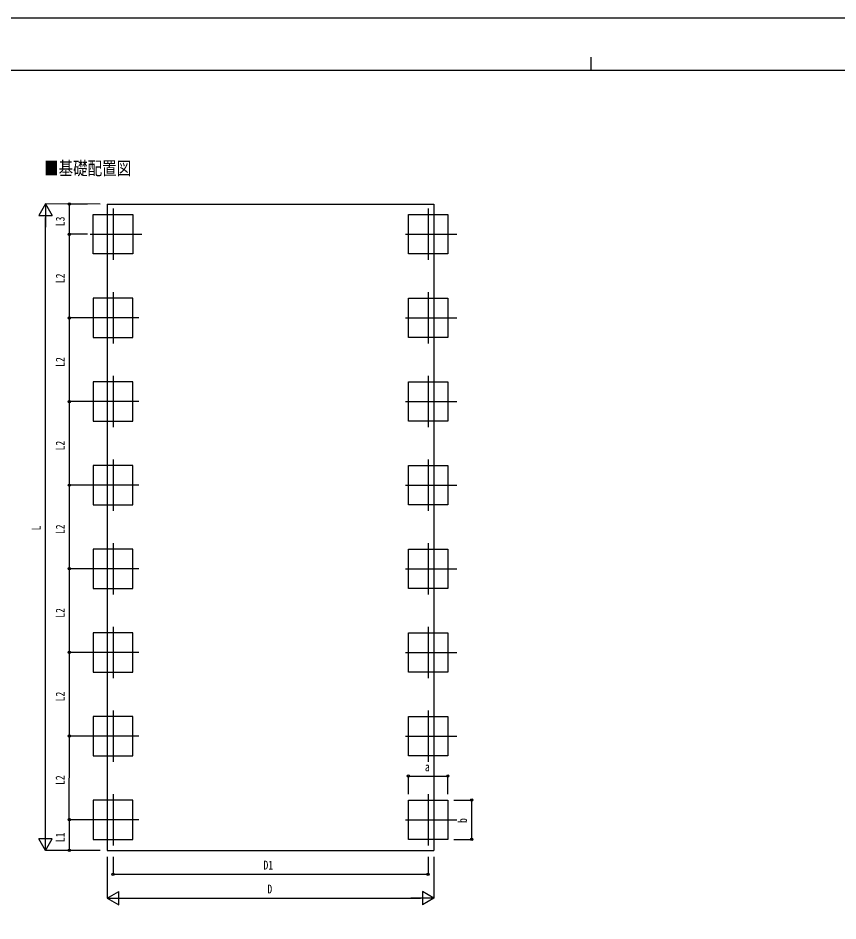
# Model space of a CAD drawing. Units: millimetres, scale not verified. Extents: x -18922 to 18922, y -13365 to 13365.
# Drawn here: x -9606 to 4115, y -1748 to 13365 of the extents above; entities that cross this region are included whole.
import ezdxf
from ezdxf.enums import TextEntityAlignment as Align

# ---------------------------------------------------------------- set-up
doc = ezdxf.new("R2010")
doc.units = ezdxf.units.MM
doc.header["$LTSCALE"] = 50
for name, color, linetype in [('0-2_USER1', 3, 'Continuous'), ('0-4_YKK_12', 2, 'Continuous'), ('0-6_YKK_A1', 4, 'Continuous'), ('0-7_YKK_D', 6, 'Continuous'), ('0-8_YKK_ZWAK', 7, 'Continuous')]:
    doc.layers.add(name, color=color, linetype=linetype)
doc.styles.add('ＭＳ ゴシック', font='')
doc.styles.get('ＭＳ ゴシック').set_extended_font_data('MS Gothic')

msp = doc.modelspace()

# ---------------------------------------------------------------- linework, layer by layer
at = {"layer": '0-4_YKK_12'}
for p, q in [((-8016.28, 10176.07), (-8016.28, 9316.07)), ((-2743.28, 10176.07), (-2743.28, 9316.07)), ((-8396.28, 9746.07), (-7536.28, 9746.07)), ((-3123.28, 9746.07), (-2263.28, 9746.07)), ((-8016.28, 8776.07), (-8016.28, 7916.07)), ((-2743.28, 8776.07), (-2743.28, 7916.07)), ((-7586.28, 8346.07), (-8446.28, 8346.07)), ((-3123.28, 8346.07), (-2263.28, 8346.07)), ((-8016.28, 7376.07), (-8016.28, 6516.07)), ((-2743.28, 7376.07), (-2743.28, 6516.07)), ((-7586.28, 6946.07), (-8446.28, 6946.07)), ((-3123.28, 6946.07), (-2263.28, 6946.07)), ((-8016.28, 5976.07), (-8016.28, 5116.07)), ((-2743.28, 5976.07), (-2743.28, 5116.07)), ((-7586.28, 5546.07), (-8446.28, 5546.07)), ((-3123.28, 5546.07), (-2263.28, 5546.07)), ((-8016.28, 4576.07), (-8016.28, 3716.07)), ((-2743.28, 4576.07), (-2743.28, 3716.07)), ((-7586.28, 4146.07), (-8446.28, 4146.07)), ((-3123.28, 4146.07), (-2263.28, 4146.07)), ((-8016.28, 3176.07), (-8016.28, 2316.07)), ((-2743.28, 3176.07), (-2743.28, 2316.07)), ((-7586.28, 2746.07), (-8446.28, 2746.07)), ((-3123.28, 2746.07), (-2263.28, 2746.07)), ((-8016.28, 1776.07), (-8016.28, 916.07)), ((-2743.28, 1776.07), (-2743.28, 916.07)), ((-7586.28, 1346.07), (-8446.28, 1346.07)), ((-3123.28, 1346.07), (-2263.28, 1346.07)), ((-8016.28, 376.07), (-8016.28, -483.93)), ((-2743.28, 376.07), (-2743.28, -483.93)), ((-7586.28, -53.93), (-8446.28, -53.93)), ((-3123.28, -53.93), (-2263.28, -53.93))]:
    msp.add_line(p, q, dxfattribs=at)
at = {"layer": '0-6_YKK_A1'}
for p, q in [((-8114.78, 10252.5), (-8114.78, -568.52)), ((-8114.78, -568.52), (-2644.78, -568.52))]:
    msp.add_line(p, q, dxfattribs=at)
msp.add_lwpolyline([(-8114.78, 10252.5), (-2644.78, 10252.5), (-2644.78, -568.52)], dxfattribs=at)
for points in [[(-8346.28, 9416.07), (-8346.28, 10076.07), (-7686.28, 10076.07), (-7686.28, 9416.07)], [(-3073.28, 9416.07), (-3073.28, 10076.07), (-2413.28, 10076.07), (-2413.28, 9416.07)], [(-7686.28, 8016.07), (-7686.28, 8676.07), (-8346.28, 8676.07), (-8346.28, 8016.07)], [(-3073.28, 8016.07), (-3073.28, 8676.07), (-2413.28, 8676.07), (-2413.28, 8016.07)], [(-7686.28, 6616.07), (-7686.28, 7276.07), (-8346.28, 7276.07), (-8346.28, 6616.07)], [(-3073.28, 6616.07), (-3073.28, 7276.07), (-2413.28, 7276.07), (-2413.28, 6616.07)], [(-7686.28, 5216.07), (-7686.28, 5876.07), (-8346.28, 5876.07), (-8346.28, 5216.07)], [(-3073.28, 5216.07), (-3073.28, 5876.07), (-2413.28, 5876.07), (-2413.28, 5216.07)], [(-7686.28, 3816.07), (-7686.28, 4476.07), (-8346.28, 4476.07), (-8346.28, 3816.07)], [(-3073.28, 3816.07), (-3073.28, 4476.07), (-2413.28, 4476.07), (-2413.28, 3816.07)], [(-7686.28, 2416.07), (-7686.28, 3076.07), (-8346.28, 3076.07), (-8346.28, 2416.07)], [(-3073.28, 2416.07), (-3073.28, 3076.07), (-2413.28, 3076.07), (-2413.28, 2416.07)], [(-7686.28, 1016.07), (-7686.28, 1676.07), (-8346.28, 1676.07), (-8346.28, 1016.07)], [(-3073.28, 1016.07), (-3073.28, 1676.07), (-2413.28, 1676.07), (-2413.28, 1016.07)], [(-7686.28, -383.93), (-7686.28, 276.07), (-8346.28, 276.07), (-8346.28, -383.93)], [(-3073.28, -383.93), (-3073.28, 276.07), (-2413.28, 276.07), (-2413.28, -383.93)]]:
    msp.add_lwpolyline(points, close=True, dxfattribs=at)
at = {"layer": '0-7_YKK_D'}
for p, q in [((-9146.07, 10252.54), (-9258.58, 10057.69)), ((-8231.78, 10252.5), (-9147.07, 10252.54)), ((-9146.07, 10252.54), (-9146.09, 9862.83)), ((-9146.07, 10252.54), (-9033.58, 10057.68)), ((-8446.28, 10252.5), (-8747.28, 10252.5)), ((-8746.28, 9746.07), (-8746.28, 10252.5)), ((-9258.58, 10057.69), (-9033.58, 10057.68)), ((-9146.5, -343.48), (-9146.08, 10027.54)), ((-8446.28, 9746.07), (-8747.28, 9746.07)), ((-8446.28, 9746.07), (-8747.28, 9746.07)), ((-8746.28, 8346.07), (-8746.28, 9746.07)), ((-8447.28, 8346.07), (-8747.28, 8346.07)), ((-8446.28, 8346.07), (-8747.28, 8346.07)), ((-8746.28, 6946.07), (-8746.28, 8346.07)), ((-8447.28, 6946.07), (-8747.28, 6946.07)), ((-8446.28, 6946.07), (-8747.28, 6946.07)), ((-8746.28, 5546.07), (-8746.28, 6946.07)), ((-8447.28, 5546.07), (-8747.28, 5546.07)), ((-8446.28, 5546.07), (-8747.28, 5546.07)), ((-8746.28, 4146.07), (-8746.28, 5546.07)), ((-8447.28, 4146.07), (-8747.28, 4146.07)), ((-8446.28, 4146.07), (-8747.28, 4146.07)), ((-8746.28, 2746.07), (-8746.28, 4146.07)), ((-8447.28, 2746.07), (-8747.28, 2746.07)), ((-8446.28, 2746.07), (-8747.28, 2746.07)), ((-8746.28, 1346.07), (-8746.28, 2746.07)), ((-8446.28, 1346.07), (-8748.61, 1346.18)), ((-8748.07, -53.82), (-8747.61, 1346.18)), ((-8447.28, 1346.07), (-8747.28, 1346.07)), ((-3073.28, 376.07), (-3073.28, 677.07)), ((-3073.28, 676.07), (-2413.28, 676.07)), ((-2413.28, 376.07), (-2413.28, 677.07)), ((-2313.28, 276.07), (-2012.28, 276.07)), ((-2013.28, -383.93), (-2013.28, 276.07)), ((-8446.28, -53.93), (-8749.07, -53.82)), ((-8446.28, -53.93), (-8747.49, -53.91)), ((-8746.52, -568.5), (-8746.49, -53.91)), ((-9146.51, -568.48), (-9146.49, -178.77)), ((-9146.51, -568.48), (-9259, -373.62)), ((-9034, -373.63), (-9259, -373.62)), ((-9146.51, -568.48), (-9034, -373.63)), ((-2313.28, -383.93), (-2012.28, -383.93)), ((-8231.78, -568.52), (-9147.51, -568.48)), ((-8442.91, -568.52), (-8747.52, -568.5)), ((-8114.78, -675.83), (-8114.78, -1369.52)), ((-8016.28, -675.83), (-8016.28, -969.52)), ((-2743.28, -675.95), (-2743.28, -969.52)), ((-2644.78, -675.95), (-2644.78, -1369.52)), ((-2743.28, -968.52), (-8016.28, -968.52)), ((-8114.78, -1368.52), (-7919.92, -1256.02)), ((-7919.92, -1481.02), (-7919.92, -1256.02)), ((-2644.78, -1368.52), (-2839.63, -1256.02)), ((-2839.63, -1256.02), (-2839.63, -1481.02)), ((-8114.78, -1368.52), (-7919.92, -1481.02)), ((-8114.78, -1368.52), (-7725.07, -1368.52)), ((-7889.78, -1368.52), (-2869.78, -1368.52)), ((-2644.78, -1368.52), (-3034.49, -1368.52)), ((-2644.78, -1368.52), (-2839.63, -1481.02))]:
    msp.add_line(p, q, dxfattribs=at)
for centre in [(-8746.28, 10252.5), (-8746.28, 9746.07), (-8746.28, 9746.07), (-8746.28, 8346.07), (-8746.28, 8346.07), (-8746.28, 6946.07), (-8746.28, 6946.07), (-8746.28, 5546.07), (-8746.28, 5546.07), (-8746.28, 4146.07), (-8746.28, 4146.07), (-8746.28, 2746.07), (-8746.28, 2746.07), (-8747.61, 1346.18), (-8746.28, 1346.07), (-3073.28, 676.07), (-2413.28, 676.07), (-2013.28, 276.07), (-8748.07, -53.82), (-8746.49, -53.91), (-2013.28, -383.93), (-8746.52, -568.5), (-8016.28, -968.52), (-2743.28, -968.52)]:
    msp.add_circle(centre, 19.12, dxfattribs=at)
at = {"layer": '0-8_YKK_ZWAK'}
for p, q in [((-22.41, 12712.5), (-22.41, 12487.5)), ((17527.59, 12487.5), (-17572.41, 12487.5))]:
    msp.add_line(p, q, dxfattribs=at)
msp.add_lwpolyline([(-18922.5, -13365), (18922.5, -13365), (18922.5, 13365), (-18922.5, 13365)], close=True, dxfattribs=at)

# ---------------------------------------------------------------- texts
at = {"layer": '0-2_USER1', "style": 'ＭＳ ゴシック', "width": 0.8}
msp.add_text('■基礎配置図', height=222.7, dxfattribs=at).set_placement((-9170.41, 10672.16), align=Align.BOTTOM_LEFT)
at = {"layer": '0-7_YKK_D', "style": 'ＭＳ ゴシック', "width": 0.8}
for s, rotation, p in [('L3', 90, (-8782.28, 9880.49)), ('L2', 90, (-8782.28, 8927.27)), ('L2', 90, (-8782.28, 7527.27)), ('L2', 90, (-8782.28, 6127.27)), ('L', 89.998, (-9182.29, 4788.03)), ('L2', 90, (-8782.28, 4727.27)), ('L2', 90, (-8782.28, 3327.27)), ('L2', 90, (-8782.28, 1927.27)), ('L2', 89.981, (-8783.88, 527.39)), ('b', 90, (-2049.28, -107.93)), ('L1', 89.998, (-8782.51, -430.01))]:
    msp.add_text(s, height=148.5, rotation=rotation, dxfattribs=at).set_placement(p, align=Align.BOTTOM_LEFT)
for s, p in [('a', (-2797.28, 712.07)), ('D1', (-5498.58, -932.52)), ('D', (-5433.78, -1332.52))]:
    msp.add_text(s, height=148.5, dxfattribs=at).set_placement(p, align=Align.BOTTOM_LEFT)

doc.saveas('drawing.dxf')
